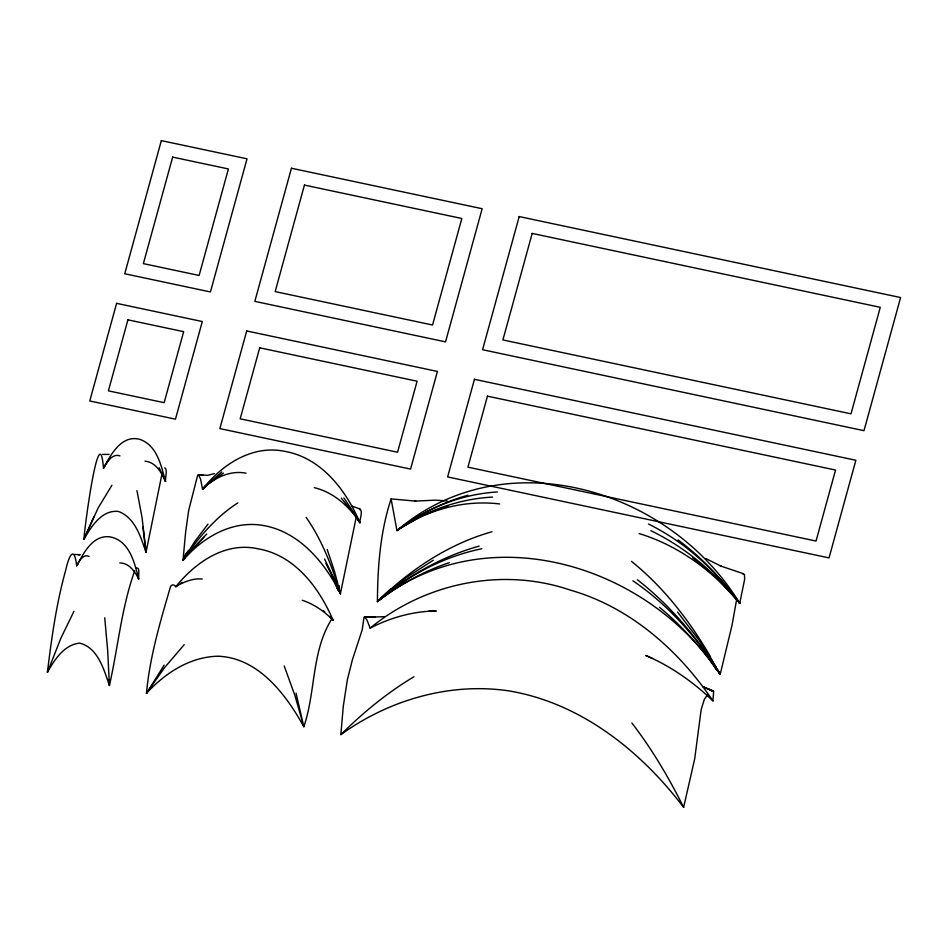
<?xml version="1.0" encoding="UTF-8"?>
<svg xmlns="http://www.w3.org/2000/svg" width="948" height="948" viewBox="0 0 948 948"><rect width="100%" height="100%" fill="white"/><g stroke="black" fill="none" stroke-linecap="round" stroke-linejoin="round"><path stroke-width="1.42" d="M119.815 562.946C129.058 562.946 135.007 571.561 138.704 578.991C138.053 576.811 140.494 566.477 136.358 568.184M145.755 549.603L145.826 547.565L146.004 552.459L162.155 473.135M447.089 500.888L435.191 500.165L414.916 501.101L415.734 501.113L391.109 498.921C380.243 531.781 377.612 566.928 377.434 601.577C486.478 514.977 647.271 564.001 720.196 674.336L732.022 625.277L736.608 599.693M138.704 578.991C134.557 562.626 129.414 540.573 110.051 536.864C92.726 534.589 83.614 553.146 76.681 565.826C74.11 543.844 68.576 557.021 65.72 570.163C56.335 603.544 51.642 637.98 47.4 672.333C54.522 659.761 63.966 644.853 79.62 643.111C98.047 647.697 103.842 669.537 109.423 685.499L107.669 650.435L104.73 617.823M707.8 694.386L704.34 699.34L701.176 709.578L694.694 758.862L683.626 807.376C640.824 750.875 580.674 702.989 509.313 690.962C450.193 682.015 388.953 699.861 340.865 734.629L343.271 706.414L347.371 679.716L352.443 659.642L362.183 629.899L363.996 617.409L384.698 616.65M142.899 526.768L146.004 552.459C140.825 537.125 135.031 517.418 118.299 511.422C101.685 509.716 91.15 526.709 83.969 539.293C83.59 535.264 99.161 413.766 103.498 468.288C110.608 454.791 121.877 433.769 140.517 439.588C157.321 445.892 161.267 466.072 165.521 481.454C165.047 477.768 167.903 469.438 164.786 467.826M109.423 685.499C118.05 647.389 121.486 607.668 134.711 570.838M356.306 516.861L340.403 593.721C324.323 561.24 296.795 528.937 258.591 524.825C229.084 521.744 201.616 538.642 183.023 560.315L185.642 532.029L188.676 510.415L197.54 475.73L198.476 474.782L207.683 475.351L214.402 473.573M652.473 658.457L645.813 655.542C670.84 666.148 693.344 682.098 712.908 700.868L713.666 691.447L704.447 687.442M47.4 672.333L61.063 637.779L73.98 611.306M83.969 539.293L98.071 508.081L111.9 485.293M48.431 669.489L49.462 666.705L48.692 668.601M76.681 565.826C78.98 561.607 83.057 553.442 89.065 556.417M85.616 535.182L94.018 516.387M103.498 468.288C106.792 462.66 112.006 453.037 119.981 455.881M185.417 555.457L186.555 553.194M104.612 466.096L110.252 457.339M185.026 557.377L183.023 560.315L184.931 557.91M164.134 665.164L146.454 693.355C149.748 656.952 160.259 621.793 170.415 586.931C171.138 584.359 174.361 584.205 175.487 586.516C183.094 582.522 192.705 577.913 202.208 579.038M189.967 550.35C203.275 532.16 218.775 515.108 237.865 502.878M204.235 487.011L205.029 485.992M185.014 557.756L183.023 560.315L194.85 541.438L207.991 524.09M186.353 556.12L203.796 537.469M189.932 551.7L206.723 534.008M204.318 487.391L202.552 489.31L200.549 479.013L198.476 474.782M184.161 644.711L164.359 667.902L146.454 693.355C164.869 673.234 190.015 656.739 218.052 656.217C258.342 657.734 286.023 694.422 303.834 726.76C315.814 691.661 311.465 650.577 331.919 618.866M205.633 485.969L221.796 471.997M340.865 734.629C362.966 712.695 387.163 692.704 413.968 676.765M381.369 597.821L377.434 601.577C399.12 584.928 423.294 571.336 449.281 562.685M209.354 482.141L202.552 489.31C213.738 478.017 229.843 470.03 246.03 473.182M381.392 597.975L405.614 578.055L433.236 560.256M391.145 588.874C420.296 563.171 454.388 542.339 491.976 531.745M384.224 596.008L377.434 601.577C407.012 576.36 441.543 556.5 479.131 546.131M387.459 593.448C415.07 571.786 447.373 555.812 481.833 548.726M364.625 616.947L367.006 620.111L370.147 628.109C425.202 582.747 502.606 566.809 570.566 590.189C630.124 607.23 678.792 650.281 712.908 700.868M178.864 584.406L175.736 586.848C195.11 562.626 224.996 541.592 257.595 548.738C294.686 554.841 319.156 587.701 333.115 620.253C324.453 611.472 314.072 604.113 302.258 600.274M400.696 527.858L396.951 530.572L391.109 498.921M400.838 527.799C421.137 513.306 443.759 501.954 467.814 495.271M400.589 528.119L422.867 515.309L448.214 505.758M359.837 509.514C363.333 510.735 359.588 519.267 359.92 522.715C349.208 506.469 333.66 492.296 314.321 487.675M180.997 582.996L182.075 582.345M223.467 473.123L208.655 483.563A386.666 208.086 36.9 0 0 204.306 487.568L202.552 489.31C221.642 464.769 251.907 444.719 284.305 451.26C321.206 457.552 346.115 490.116 359.92 522.715L358.439 520.298A386.677 227.437 -7 0 0 354.671 514.574M370.147 628.109C390.434 617.658 412.984 611.247 435.879 610.974L429.089 611.045M711.557 691.187L712.884 690.867L703.013 686.79M742.628 573.872L744.453 574.441L744.642 579.358L739.724 603.331C713.548 571.371 678.875 545.681 639.118 533.558M332.238 618.665L333.115 620.253L329.667 616.413M497.439 491.965C460.965 494.109 425.842 508.448 396.951 530.572C426.612 509.929 463.584 499.596 499.62 503.945M109.091 454.388L102.514 454.424M492.616 497.084C458.358 498.838 425.071 511.102 396.951 530.572C504.727 438.426 670.118 488.824 739.724 603.331L736.43 599.314A503.779 300.635 4.8 0 0 728.313 589.739M78.281 554.77L80.142 554.699L74.548 554.45M375.112 617.112L364.459 616.994L374.768 617.124M432.561 611.045L436.08 611.152L430.416 610.962M145.02 461.202C155.721 462.008 161.598 472.744 165.521 481.454L159.134 467.719M360.607 509.195L351.779 506.007M743.422 573.706L720.468 565.956L721.558 566.442L705.632 558.431M703.748 687.087L713.109 690.962M650.814 530.655C680.249 544.899 706.485 565.399 728.218 589.763M648.515 524.031C685.084 542.114 715.93 570.412 739.724 603.331C722.281 579.453 701.816 557.637 678.093 539.898M632.909 580.792C668.506 605.025 697.455 637.992 720.196 674.336L717.411 669.146M692.609 557.637L716.463 577.628L736.513 599.42M637.329 579.714C665.449 601.613 689.445 628.5 709.483 657.9M323.481 610.773L324.761 611.815M631.475 561.346C663.861 587.416 689.611 620.857 710.419 656.644M659.559 607.324C682.821 626.652 702.918 649.57 720.196 674.336L717.138 669.489M341.304 498.138L354.694 514.563M677.63 612.124L699.209 640.374L717.316 669.276M343.911 497.913L357.479 518.201M631.878 723.028C652.094 749.181 668.933 777.81 683.626 807.376M306.157 517.371C319.772 536.876 329.063 559.012 336.564 581.468M354.694 514.326L359.92 522.715L358.522 520.12M357.55 518.366L358.32 519.717M325.911 563.396L338.187 588.353M324.572 559.024L335.971 582.7M339.147 590.64L340.403 593.721L334.419 571.063L327.155 549.378M284.21 665.946L294.958 695.619L303.834 726.76L296.049 693.154M339.147 590.474L340.403 593.721L339.313 590.13M164.822 479.771L164.656 479.096L164.881 480.032M136.939 490.614L142.034 517.418L145.708 549.307L145.328 545.124M339.064 585.568L339.502 588.163M109.186 679.55L109.293 682.003M183.699 557.282A393.361 224.652 -19.5 0 1 188.628 550.219M184.161 557.578A386.239 224.877 -7 0 1 189.043 551.499M334.905 580.887A393.373 192.373 48.7 0 1 337.678 589.514M334.774 582.463A386.239 203.986 37.1 0 1 337.974 590.213M381.072 597.702A518.876 311.702 -2 0 1 390.825 588.744M710.005 656.632A518.876 290.906 32.4 0 1 717.008 669.122M708.523 657.959A503.649 285.372 25.9 0 1 716.19 669.525M116.604 303.348L89.764 400.98L175.463 419.17L202.303 321.538L116.604 303.348M161.338 140.624L124.745 273.759L210.432 291.948L247.025 158.814L161.338 140.624M127.921 319.843L108.404 390.849L164.146 402.675L183.663 331.67L127.921 319.843M172.654 157.107L143.373 263.627L199.116 275.453L228.397 168.945L172.654 157.107M246.705 330.959L219.865 428.603L410.579 469.082L437.419 371.438L246.705 330.959M291.439 168.234L254.834 301.369L445.548 341.861L482.153 208.714L291.439 168.234M259.705 347.809L240.188 418.815L397.567 452.232L417.096 381.214L259.705 347.809M304.438 185.085L275.169 291.593L432.549 325.01L461.83 218.49L304.438 185.085M474.45 379.307L447.61 476.939L829.026 557.898L855.866 460.266L474.45 379.307M519.184 216.571L482.579 349.717L863.995 430.676L900.6 297.542L519.184 216.571M487.45 396.157L467.933 467.163L816.027 541.047L835.544 470.042L487.45 396.157M532.184 233.421L502.902 339.941L850.996 413.826L880.277 307.318L532.184 233.421M77.712 563.93L77.25 564.617L77.712 563.93M203.073 475.327L198.31 474.806L203.038 475.351M137.993 577.616L137.709 576.74L137.993 577.616"/></g></svg>
